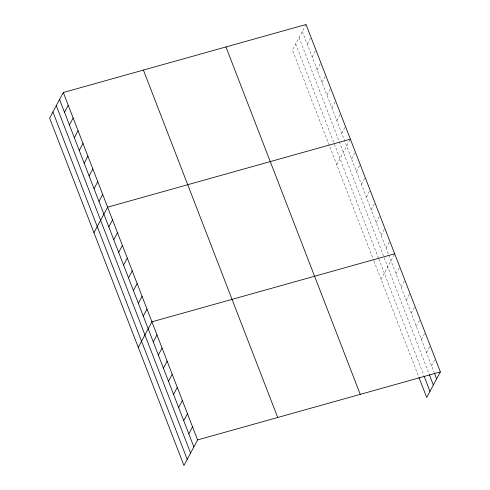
<?xml version="1.0" encoding="UTF-8"?>
<svg xmlns="http://www.w3.org/2000/svg" width="490" height="490" viewBox="0 0 490 490"><rect width="100%" height="100%" fill="white"/><g stroke="black" fill="none" stroke-linecap="round" stroke-linejoin="round"><path stroke-width="0.37" stroke-dasharray="2.45 1.84" d="M306.06 24.5L292.414 50.066L373.656 260.251M307.255 44.223L310.985 37.24M312.179 56.963L315.909 49.98M317.104 69.696L320.834 62.714M322.028 82.436L325.758 75.454M326.952 95.176L330.683 88.194M331.877 107.916L335.607 100.934M336.802 120.65L340.532 113.668M341.726 133.39L345.456 126.408M336.728 164.714L350.381 139.148M351.575 158.87L355.305 151.888M356.5 171.604L360.224 164.622M361.424 184.344L365.148 177.362M366.349 197.084L370.073 190.102M371.273 209.824L374.997 202.842M376.191 222.558L379.922 215.576M381.116 235.298L384.846 228.316M386.04 248.038L389.771 241.056M381.042 279.361L394.695 253.796M396.043 273.898L399.767 266.915M401.114 287.024L404.844 280.041M406.185 300.15L409.916 293.167M411.257 313.275L414.987 306.293M416.335 326.401L420.059 319.419M421.406 339.521L425.136 332.538M426.478 352.647L430.208 345.664M431.555 365.773L435.279 358.79M302.336 31.483L388.503 254.408M388.778 255.112L434.226 372.682M299.059 37.614L429.081 373.974M295.684 43.935L378.574 258.365M378.85 259.075L423.838 375.463M373.931 260.962L418.693 376.755"/><path stroke-width="0.73" d="M63.296 92.518L49.643 118.084L183.94 465.5L197.586 439.934L440.357 371.916L306.06 24.5L63.296 92.518L197.586 439.934M64.49 112.241L68.22 105.258M69.415 124.981L73.145 117.998M74.339 137.721L78.069 130.738M79.264 150.454L82.994 143.472M84.188 163.195L87.918 156.212M89.113 175.935L92.843 168.952M94.037 188.675L97.767 181.692M98.962 201.408L102.692 194.426M93.964 232.732L107.61 207.166L350.381 139.148M108.811 226.888L112.535 219.906M113.735 239.628L117.459 232.646M118.66 252.362L122.384 245.38M123.578 265.102L127.308 258.12M128.503 277.842L132.233 270.86M133.427 290.582L137.157 283.6M138.352 303.316L142.082 296.334M143.276 316.056L147.006 309.074M138.278 347.379L151.931 321.814L394.695 253.796M153.272 341.922L157.002 334.94M158.35 355.048L162.074 348.059M163.421 368.168L167.151 361.185M168.493 381.293L172.223 374.311M173.57 394.419L177.294 387.437M178.642 407.545L182.372 400.563M183.713 420.665L187.443 413.683M188.785 433.791L192.515 426.808M440.357 371.916L426.704 397.482L418.962 377.447M434.489 373.368L436.627 378.899M429.344 374.666L433.35 385.03M424.101 376.149L429.975 391.345M225.951 46.948L360.242 394.358M143.411 70.076L277.701 417.486M59.566 99.501L193.862 446.917M56.295 105.638L190.586 453.048M52.92 111.953L187.211 459.369"/></g></svg>
